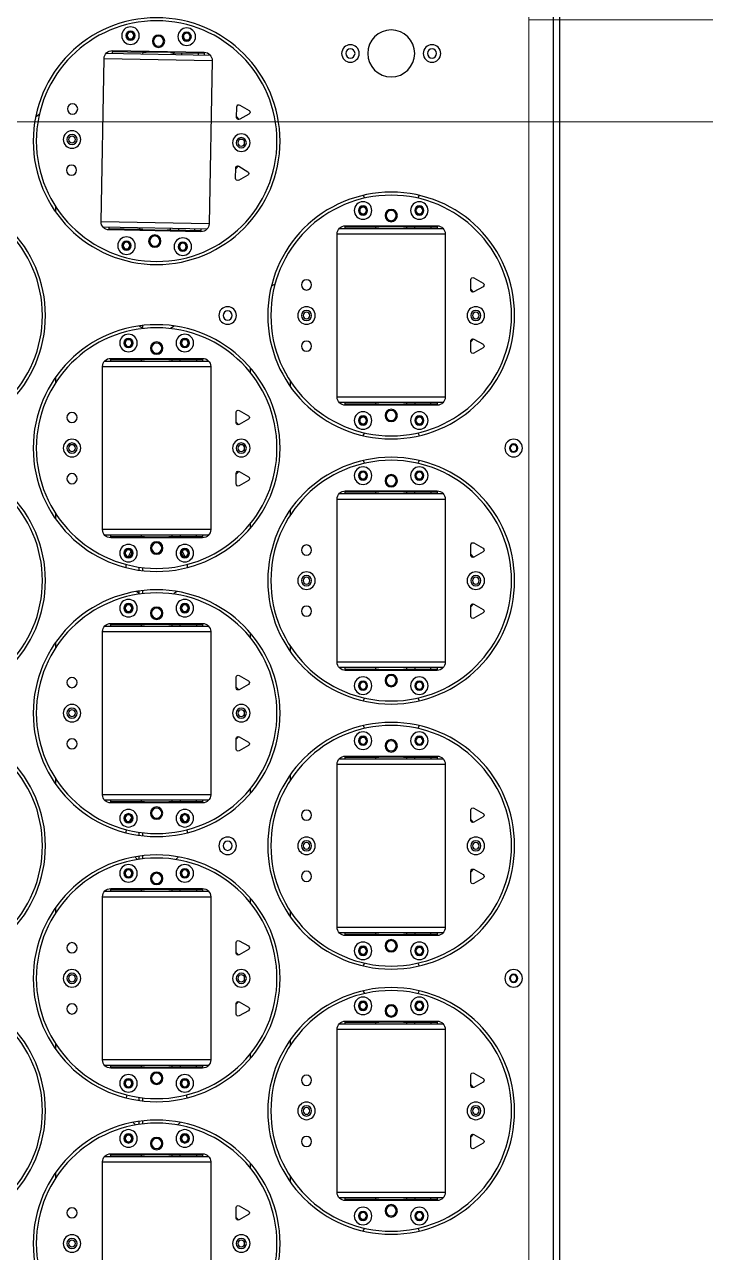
# Model space of a CAD drawing. Header units: millimetres. Extents: x 845401 to 948039, y 511594 to 550263.
# Drawn here: x 916743 to 917077, y 531937 to 532539 of the extents above; entities that cross this region are included whole.
import ezdxf

# ---------------------------------------------------------------- set-up
doc = ezdxf.new("R2010")
doc.units = ezdxf.units.MM
doc.layers.add('00', color=7, linetype='Continuous')
doc.layers.add('A-剖-0.10mm.......SECT-L01', color=255, linetype='Continuous', lineweight=18)
doc.layers.add('物流设备', color=7, linetype='Continuous', lineweight=5)

# ---------------------------------------------------------------- blocks, each defined once
blk = doc.blocks.new('1260包胶摆轮')
at = {"color": 7, "linetype": 'Continuous', "lineweight": 25}
for p, q in [((4843148.78, 877889.9), (4843148.78, 879143.7)), ((4843151.88, 877890.51), (4843151.88, 879143.09)), ((4842927.88, 878556.8), (4842927.88, 878476.8)), ((4842980.88, 878476.8), (4842980.88, 878556.8)), ((4842993.38, 878504.05), (4842994.64, 878505.36)), ((4842993.38, 878504.4), (4842993.38, 878499.2)), ((4842999.38, 878502.66), (4842994.88, 878505.26)), ((4842994.88, 878498.33), (4842999.38, 878500.93)), ((4843043.76, 878494.3), (4843095.01, 878494.3)), ((4843091.88, 878495.8), (4843046.88, 878495.8)), ((4843046.88, 878495.3), (4843046.88, 878495.8)), ((4843061.63, 878495.3), (4843046.88, 878495.3)), ((4843046.88, 878495.3), (4843046.88, 878494.3)), ((4843061.63, 878495.8), (4843061.63, 878495.3)), ((4843062.22, 878495.3), (4843061.63, 878495.3)), ((4843061.88, 878495.3), (4843061.88, 878494.3)), ((4843062.8, 878495.3), (4843062.22, 878495.3)), ((4843063.38, 878495.3), (4843062.8, 878495.3)), ((4843063.38, 878495.8), (4843063.38, 878495.3)), ((4843063.38, 878495.3), (4843075.38, 878495.3)), ((4843075.38, 878495.3), (4843075.38, 878495.8)), ((4843075.97, 878495.3), (4843075.38, 878495.3)), ((4843076.55, 878495.3), (4843075.97, 878495.3)), ((4843077.13, 878495.3), (4843076.55, 878495.3)), ((4843076.88, 878494.3), (4843076.88, 878495.3)), ((4843077.13, 878495.3), (4843077.13, 878495.8)), ((4843091.88, 878495.3), (4843077.13, 878495.3)), ((4843080.88, 878494.3), (4843080.88, 878495.3)), ((4843088.88, 878495.3), (4843088.88, 878494.3)), ((4843091.88, 878495.8), (4843091.88, 878495.3)), ((4843091.88, 878494.3), (4843091.88, 878495.3)), ((4843019.88, 878483.9), (4843019.88, 878486.58)), ((4843042.88, 878491.8), (4843042.88, 878411.8)), ((4843095.88, 878411.8), (4843095.88, 878491.8)), ((4842904.88, 878484.69), (4842904.88, 878482.01)), ((4842980.01, 878474.3), (4842928.76, 878474.3)), ((4842931.88, 878474.3), (4842931.88, 878473.3)), ((4842946.88, 878474.3), (4842946.88, 878473.3)), ((4842961.88, 878473.3), (4842961.88, 878474.3)), ((4842965.88, 878474.3), (4842965.88, 878473.3)), ((4842973.88, 878473.3), (4842973.88, 878474.3)), ((4842976.88, 878473.3), (4842976.88, 878474.3)), ((4843000.38, 878479.85), (4843000.38, 878477.5)), ((4842931.88, 878472.8), (4842931.88, 878473.3)), ((4842931.88, 878473.3), (4842946.63, 878473.3)), ((4842931.88, 878472.8), (4842976.88, 878472.8)), ((4842946.63, 878473.3), (4842946.63, 878472.8)), ((4842946.63, 878473.3), (4842947.22, 878473.3)), ((4842947.22, 878473.3), (4842947.8, 878473.3)), ((4842947.8, 878473.3), (4842948.38, 878473.3)), ((4842960.38, 878473.3), (4842948.38, 878473.3)), ((4842948.38, 878473.3), (4842948.38, 878472.8)), ((4842960.38, 878472.8), (4842960.38, 878473.3)), ((4842960.38, 878473.3), (4842960.97, 878473.3)), ((4842960.97, 878473.3), (4842961.55, 878473.3)), ((4842961.55, 878473.3), (4842962.13, 878473.3)), ((4842962.13, 878472.8), (4842962.13, 878473.3)), ((4842962.13, 878473.3), (4842976.88, 878473.3)), ((4842976.88, 878473.3), (4842976.88, 878472.8)), ((4843108.38, 878469.4), (4843108.38, 878464.2)), ((4843114.38, 878467.66), (4843109.88, 878470.26)), ((4843109.64, 878463.23), (4843108.38, 878464.54)), ((4843109.88, 878463.33), (4843114.38, 878465.93)), ((4842947.66, 878458.18), (4842947.66, 878456.67)), ((4842939.57, 878445.46), (4842939.88, 878443.99)), ((4842947.66, 878446.92), (4842947.66, 878445.41)), ((4842968.89, 878443.99), (4842969.2, 878445.46)), ((4843108.38, 878439.05), (4843109.64, 878440.36)), ((4843108.38, 878439.4), (4843108.38, 878434.2)), ((4843114.38, 878437.66), (4843109.88, 878440.26)), ((4843109.88, 878433.33), (4843114.38, 878435.93)), ((4842927.88, 878426.8), (4842927.88, 878346.8)), ((4842928.76, 878429.3), (4842980.01, 878429.3)), ((4842976.88, 878430.8), (4842931.88, 878430.8)), ((4842931.88, 878430.3), (4842931.88, 878430.8)), ((4842946.63, 878430.3), (4842931.88, 878430.3)), ((4842931.88, 878430.3), (4842931.88, 878429.3)), ((4842946.63, 878430.8), (4842946.63, 878430.3)), ((4842947.22, 878430.3), (4842946.63, 878430.3)), ((4842946.88, 878430.3), (4842946.88, 878429.3)), ((4842947.8, 878430.3), (4842947.22, 878430.3)), ((4842948.38, 878430.3), (4842947.8, 878430.3)), ((4842948.38, 878430.8), (4842948.38, 878430.3)), ((4842948.38, 878430.3), (4842960.38, 878430.3)), ((4842960.38, 878430.3), (4842960.38, 878430.8)), ((4842960.97, 878430.3), (4842960.38, 878430.3)), ((4842961.55, 878430.3), (4842960.97, 878430.3)), ((4842962.13, 878430.3), (4842961.55, 878430.3)), ((4842961.88, 878429.3), (4842961.88, 878430.3)), ((4842962.13, 878430.3), (4842962.13, 878430.8)), ((4842976.88, 878430.3), (4842962.13, 878430.3)), ((4842965.88, 878429.3), (4842965.88, 878430.3)), ((4842973.88, 878430.3), (4842973.88, 878429.3)), ((4842976.88, 878430.8), (4842976.88, 878430.3)), ((4842976.88, 878429.3), (4842976.88, 878430.3)), ((4842980.88, 878346.8), (4842980.88, 878426.8)), ((4842904.88, 878421.58), (4842904.88, 878418.9)), ((4843000.38, 878426.1), (4843000.38, 878423.74)), ((4843019.88, 878417.01), (4843019.88, 878419.69)), ((4843095.01, 878409.3), (4843043.76, 878409.3)), ((4843046.88, 878409.3), (4843046.88, 878408.3)), ((4843046.88, 878407.8), (4843046.88, 878408.3)), ((4843046.88, 878408.3), (4843061.63, 878408.3)), ((4843061.63, 878408.3), (4843061.63, 878407.8)), ((4843061.63, 878408.3), (4843062.22, 878408.3)), ((4843061.88, 878409.3), (4843061.88, 878408.3)), ((4843062.22, 878408.3), (4843062.8, 878408.3)), ((4843062.8, 878408.3), (4843063.38, 878408.3)), ((4843075.38, 878408.3), (4843063.38, 878408.3)), ((4843063.38, 878408.3), (4843063.38, 878407.8)), ((4843075.38, 878407.8), (4843075.38, 878408.3)), ((4843075.38, 878408.3), (4843075.97, 878408.3)), ((4843075.97, 878408.3), (4843076.55, 878408.3)), ((4843076.55, 878408.3), (4843077.13, 878408.3)), ((4843076.88, 878408.3), (4843076.88, 878409.3)), ((4843077.13, 878407.8), (4843077.13, 878408.3)), ((4843077.13, 878408.3), (4843091.88, 878408.3)), ((4843080.88, 878409.3), (4843080.88, 878408.3)), ((4843088.88, 878408.3), (4843088.88, 878409.3)), ((4843091.88, 878408.3), (4843091.88, 878409.3)), ((4843091.88, 878408.3), (4843091.88, 878407.8)), ((4842993.38, 878404.4), (4842993.38, 878399.2)), ((4842999.38, 878402.66), (4842994.88, 878405.26)), ((4843046.88, 878407.8), (4843091.88, 878407.8)), ((4842994.64, 878398.23), (4842993.38, 878399.54)), ((4842994.88, 878398.33), (4842999.38, 878400.93)), ((4842993.38, 878374.05), (4842994.64, 878375.36)), ((4842993.38, 878374.4), (4842993.38, 878369.2)), ((4842999.38, 878372.66), (4842994.88, 878375.26)), ((4842994.88, 878368.33), (4842999.38, 878370.93)), ((4843042.88, 878361.8), (4843042.88, 878281.8)), ((4843043.76, 878364.3), (4843095.01, 878364.3)), ((4843091.88, 878365.8), (4843046.88, 878365.8)), ((4843046.88, 878365.3), (4843046.88, 878365.8)), ((4843061.63, 878365.3), (4843046.88, 878365.3)), ((4843046.88, 878365.3), (4843046.88, 878364.3)), ((4843061.63, 878365.8), (4843061.63, 878365.3)), ((4843062.22, 878365.3), (4843061.63, 878365.3)), ((4843061.88, 878365.3), (4843061.88, 878364.3)), ((4843062.8, 878365.3), (4843062.22, 878365.3)), ((4843063.38, 878365.3), (4843062.8, 878365.3)), ((4843063.38, 878365.8), (4843063.38, 878365.3)), ((4843063.38, 878365.3), (4843075.38, 878365.3)), ((4843075.38, 878365.3), (4843075.38, 878365.8)), ((4843075.97, 878365.3), (4843075.38, 878365.3)), ((4843076.55, 878365.3), (4843075.97, 878365.3)), ((4843077.13, 878365.3), (4843076.55, 878365.3)), ((4843076.88, 878364.3), (4843076.88, 878365.3)), ((4843077.13, 878365.3), (4843077.13, 878365.8)), ((4843091.88, 878365.3), (4843077.13, 878365.3)), ((4843080.88, 878364.3), (4843080.88, 878365.3)), ((4843088.88, 878365.3), (4843088.88, 878364.3)), ((4843091.88, 878365.8), (4843091.88, 878365.3)), ((4843091.88, 878364.3), (4843091.88, 878365.3)), ((4843095.88, 878281.8), (4843095.88, 878361.8)), ((4842904.88, 878354.69), (4842904.88, 878352.01)), ((4843019.88, 878353.9), (4843019.88, 878356.58)), ((4843000.38, 878349.85), (4843000.38, 878347.5)), ((4842980.01, 878344.3), (4842928.76, 878344.3)), ((4842931.88, 878344.3), (4842931.88, 878343.3)), ((4842931.88, 878342.8), (4842931.88, 878343.3)), ((4842931.88, 878343.3), (4842946.63, 878343.3)), ((4842931.88, 878342.8), (4842976.88, 878342.8)), ((4842946.63, 878343.3), (4842946.63, 878342.8)), ((4842946.63, 878343.3), (4842947.22, 878343.3)), ((4842946.88, 878344.3), (4842946.88, 878343.3)), ((4842947.22, 878343.3), (4842947.8, 878343.3)), ((4842947.8, 878343.3), (4842948.38, 878343.3)), ((4842960.38, 878343.3), (4842948.38, 878343.3)), ((4842948.38, 878343.3), (4842948.38, 878342.8)), ((4842960.38, 878342.8), (4842960.38, 878343.3)), ((4842960.38, 878343.3), (4842960.97, 878343.3)), ((4842960.97, 878343.3), (4842961.55, 878343.3)), ((4842961.55, 878343.3), (4842962.13, 878343.3)), ((4842961.88, 878343.3), (4842961.88, 878344.3)), ((4842962.13, 878342.8), (4842962.13, 878343.3)), ((4842962.13, 878343.3), (4842976.88, 878343.3)), ((4842965.88, 878344.3), (4842965.88, 878343.3)), ((4842973.88, 878343.3), (4842973.88, 878344.3)), ((4842976.88, 878343.3), (4842976.88, 878344.3)), ((4842976.88, 878343.3), (4842976.88, 878342.8)), ((4843108.38, 878339.4), (4843108.38, 878334.2)), ((4843114.38, 878337.66), (4843109.88, 878340.26)), ((4843109.88, 878333.33), (4843114.38, 878335.93)), ((4843109.64, 878333.23), (4843108.38, 878334.54)), ((4842947.66, 878328.18), (4842947.66, 878326.67)), ((4842947.66, 878316.92), (4842947.66, 878315.41)), ((4843108.38, 878309.05), (4843109.64, 878310.36)), ((4843108.38, 878309.4), (4843108.38, 878304.2)), ((4843114.38, 878307.66), (4843109.88, 878310.26)), ((4843109.88, 878303.33), (4843114.38, 878305.93)), ((4842976.88, 878300.8), (4842931.88, 878300.8)), ((4842931.88, 878300.3), (4842931.88, 878300.8)), ((4842946.63, 878300.3), (4842931.88, 878300.3)), ((4842931.88, 878300.3), (4842931.88, 878299.3)), ((4842946.63, 878300.8), (4842946.63, 878300.3)), ((4842947.22, 878300.3), (4842946.63, 878300.3)), ((4842946.88, 878300.3), (4842946.88, 878299.3)), ((4842947.8, 878300.3), (4842947.22, 878300.3)), ((4842948.38, 878300.3), (4842947.8, 878300.3)), ((4842948.38, 878300.8), (4842948.38, 878300.3)), ((4842948.38, 878300.3), (4842960.38, 878300.3)), ((4842960.38, 878300.3), (4842960.38, 878300.8)), ((4842960.97, 878300.3), (4842960.38, 878300.3)), ((4842961.55, 878300.3), (4842960.97, 878300.3)), ((4842962.13, 878300.3), (4842961.55, 878300.3)), ((4842961.88, 878299.3), (4842961.88, 878300.3)), ((4842962.13, 878300.3), (4842962.13, 878300.8)), ((4842976.88, 878300.3), (4842962.13, 878300.3)), ((4842965.88, 878299.3), (4842965.88, 878300.3)), ((4842973.88, 878300.3), (4842973.88, 878299.3)), ((4842976.88, 878300.8), (4842976.88, 878300.3)), ((4842976.88, 878299.3), (4842976.88, 878300.3)), ((4842927.88, 878296.8), (4842927.88, 878216.8)), ((4842928.76, 878299.3), (4842980.01, 878299.3)), ((4842980.88, 878216.8), (4842980.88, 878296.8)), ((4843000.38, 878296.1), (4843000.38, 878293.74)), ((4842904.88, 878291.58), (4842904.88, 878288.9)), ((4843019.88, 878287.01), (4843019.88, 878289.69)), ((4843095.01, 878279.3), (4843043.76, 878279.3)), ((4843046.88, 878279.3), (4843046.88, 878278.3)), ((4843046.88, 878277.8), (4843046.88, 878278.3)), ((4843046.88, 878278.3), (4843061.63, 878278.3)), ((4843046.88, 878277.8), (4843091.88, 878277.8)), ((4843061.63, 878278.3), (4843061.63, 878277.8)), ((4843061.63, 878278.3), (4843062.22, 878278.3)), ((4843061.88, 878279.3), (4843061.88, 878278.3)), ((4843062.22, 878278.3), (4843062.8, 878278.3)), ((4843062.8, 878278.3), (4843063.38, 878278.3)), ((4843075.38, 878278.3), (4843063.38, 878278.3)), ((4843063.38, 878278.3), (4843063.38, 878277.8)), ((4843075.38, 878277.8), (4843075.38, 878278.3)), ((4843075.38, 878278.3), (4843075.97, 878278.3)), ((4843075.97, 878278.3), (4843076.55, 878278.3)), ((4843076.55, 878278.3), (4843077.13, 878278.3)), ((4843076.88, 878278.3), (4843076.88, 878279.3)), ((4843077.13, 878277.8), (4843077.13, 878278.3)), ((4843077.13, 878278.3), (4843091.88, 878278.3)), ((4843080.88, 878279.3), (4843080.88, 878278.3)), ((4843088.88, 878278.3), (4843088.88, 878279.3)), ((4843091.88, 878278.3), (4843091.88, 878279.3)), ((4843091.88, 878278.3), (4843091.88, 878277.8)), ((4842993.38, 878274.4), (4842993.38, 878269.2)), ((4842999.38, 878272.66), (4842994.88, 878275.26)), ((4842994.88, 878268.33), (4842999.38, 878270.93)), ((4842994.64, 878268.23), (4842993.38, 878269.54)), ((4842993.38, 878244.05), (4842994.64, 878245.36)), ((4842993.38, 878244.4), (4842993.38, 878239.2)), ((4842999.38, 878242.66), (4842994.88, 878245.26)), ((4842994.88, 878238.33), (4842999.38, 878240.93)), ((4843043.76, 878234.3), (4843095.01, 878234.3)), ((4843091.88, 878235.8), (4843046.88, 878235.8)), ((4843046.88, 878235.3), (4843046.88, 878235.8)), ((4843061.63, 878235.3), (4843046.88, 878235.3)), ((4843046.88, 878235.3), (4843046.88, 878234.3)), ((4843061.63, 878235.8), (4843061.63, 878235.3)), ((4843062.22, 878235.3), (4843061.63, 878235.3)), ((4843061.88, 878235.3), (4843061.88, 878234.3)), ((4843062.8, 878235.3), (4843062.22, 878235.3)), ((4843063.38, 878235.3), (4843062.8, 878235.3)), ((4843063.38, 878235.8), (4843063.38, 878235.3)), ((4843063.38, 878235.3), (4843075.38, 878235.3)), ((4843075.38, 878235.3), (4843075.38, 878235.8)), ((4843075.97, 878235.3), (4843075.38, 878235.3)), ((4843076.55, 878235.3), (4843075.97, 878235.3)), ((4843077.13, 878235.3), (4843076.55, 878235.3)), ((4843076.88, 878234.3), (4843076.88, 878235.3)), ((4843077.13, 878235.3), (4843077.13, 878235.8)), ((4843091.88, 878235.3), (4843077.13, 878235.3)), ((4843080.88, 878234.3), (4843080.88, 878235.3)), ((4843088.88, 878235.3), (4843088.88, 878234.3)), ((4843091.88, 878235.8), (4843091.88, 878235.3)), ((4843091.88, 878234.3), (4843091.88, 878235.3)), ((4843042.88, 878231.8), (4843042.88, 878151.8)), ((4843095.88, 878151.8), (4843095.88, 878231.8)), ((4842904.88, 878224.69), (4842904.88, 878222.01)), ((4843019.88, 878223.9), (4843019.88, 878226.58)), ((4843000.38, 878219.85), (4843000.38, 878217.5)), ((4842980.01, 878214.3), (4842928.76, 878214.3)), ((4842931.88, 878214.3), (4842931.88, 878213.3)), ((4842931.88, 878212.8), (4842931.88, 878213.3)), ((4842931.88, 878213.3), (4842946.63, 878213.3)), ((4842931.88, 878212.8), (4842976.88, 878212.8)), ((4842946.63, 878213.3), (4842946.63, 878212.8)), ((4842946.63, 878213.3), (4842947.22, 878213.3)), ((4842946.88, 878214.3), (4842946.88, 878213.3)), ((4842947.22, 878213.3), (4842947.8, 878213.3)), ((4842947.8, 878213.3), (4842948.38, 878213.3)), ((4842960.38, 878213.3), (4842948.38, 878213.3)), ((4842948.38, 878213.3), (4842948.38, 878212.8)), ((4842960.38, 878212.8), (4842960.38, 878213.3)), ((4842960.38, 878213.3), (4842960.97, 878213.3)), ((4842960.97, 878213.3), (4842961.55, 878213.3)), ((4842961.55, 878213.3), (4842962.13, 878213.3)), ((4842961.88, 878213.3), (4842961.88, 878214.3)), ((4842962.13, 878212.8), (4842962.13, 878213.3)), ((4842962.13, 878213.3), (4842976.88, 878213.3)), ((4842965.88, 878214.3), (4842965.88, 878213.3)), ((4842973.88, 878213.3), (4842973.88, 878214.3)), ((4842976.88, 878213.3), (4842976.88, 878214.3)), ((4842976.88, 878213.3), (4842976.88, 878212.8)), ((4843108.38, 878209.4), (4843108.38, 878204.2)), ((4843114.38, 878207.66), (4843109.88, 878210.26)), ((4843109.64, 878203.23), (4843108.38, 878204.54)), ((4843109.88, 878203.33), (4843114.38, 878205.93)), ((4842947.66, 878198.18), (4842947.66, 878196.67)), ((4842947.66, 878186.92), (4842947.66, 878185.41)), ((4843108.38, 878179.05), (4843109.64, 878180.36)), ((4843108.38, 878179.4), (4843108.38, 878174.2)), ((4843114.38, 878177.66), (4843109.88, 878180.26)), ((4843109.88, 878173.33), (4843114.38, 878175.93)), ((4842928.76, 878169.3), (4842980.01, 878169.3)), ((4842976.88, 878170.8), (4842931.88, 878170.8)), ((4842931.88, 878170.3), (4842931.88, 878170.8)), ((4842946.63, 878170.3), (4842931.88, 878170.3)), ((4842931.88, 878170.3), (4842931.88, 878169.3)), ((4842946.63, 878170.8), (4842946.63, 878170.3)), ((4842947.22, 878170.3), (4842946.63, 878170.3)), ((4842946.88, 878170.3), (4842946.88, 878169.3)), ((4842947.8, 878170.3), (4842947.22, 878170.3)), ((4842948.38, 878170.3), (4842947.8, 878170.3)), ((4842948.38, 878170.8), (4842948.38, 878170.3)), ((4842948.38, 878170.3), (4842960.38, 878170.3)), ((4842960.38, 878170.3), (4842960.38, 878170.8)), ((4842960.97, 878170.3), (4842960.38, 878170.3)), ((4842961.55, 878170.3), (4842960.97, 878170.3)), ((4842962.13, 878170.3), (4842961.55, 878170.3)), ((4842961.88, 878169.3), (4842961.88, 878170.3)), ((4842962.13, 878170.3), (4842962.13, 878170.8)), ((4842976.88, 878170.3), (4842962.13, 878170.3)), ((4842965.88, 878169.3), (4842965.88, 878170.3)), ((4842973.88, 878170.3), (4842973.88, 878169.3)), ((4842976.88, 878170.8), (4842976.88, 878170.3)), ((4842976.88, 878169.3), (4842976.88, 878170.3)), ((4842904.88, 878161.58), (4842904.88, 878158.9)), ((4842927.88, 878166.8), (4842927.88, 878086.8)), ((4842980.88, 878086.8), (4842980.88, 878166.8)), ((4843000.38, 878166.1), (4843000.38, 878163.74)), ((4843019.88, 878157.01), (4843019.88, 878159.69)), ((4843095.01, 878149.3), (4843043.76, 878149.3)), ((4843046.88, 878149.3), (4843046.88, 878148.3)), ((4843061.88, 878149.3), (4843061.88, 878148.3)), ((4843076.88, 878148.3), (4843076.88, 878149.3)), ((4843080.88, 878149.3), (4843080.88, 878148.3)), ((4843088.88, 878148.3), (4843088.88, 878149.3)), ((4843091.88, 878148.3), (4843091.88, 878149.3)), ((4842993.38, 878144.4), (4842993.38, 878139.2)), ((4842999.38, 878142.66), (4842994.88, 878145.26)), ((4843046.88, 878148.3), (4843061.63, 878148.3)), ((4843046.88, 878147.8), (4843046.88, 878148.3)), ((4843046.88, 878147.8), (4843091.88, 878147.8)), ((4843061.63, 878148.3), (4843061.63, 878147.8)), ((4843061.63, 878148.3), (4843062.22, 878148.3)), ((4843062.22, 878148.3), (4843062.8, 878148.3)), ((4843062.8, 878148.3), (4843063.38, 878148.3)), ((4843075.38, 878148.3), (4843063.38, 878148.3)), ((4843063.38, 878148.3), (4843063.38, 878147.8)), ((4843075.38, 878147.8), (4843075.38, 878148.3)), ((4843075.38, 878148.3), (4843075.97, 878148.3)), ((4843075.97, 878148.3), (4843076.55, 878148.3)), ((4843076.55, 878148.3), (4843077.13, 878148.3)), ((4843077.13, 878147.8), (4843077.13, 878148.3)), ((4843077.13, 878148.3), (4843091.88, 878148.3)), ((4843091.88, 878148.3), (4843091.88, 878147.8)), ((4842994.64, 878138.23), (4842993.38, 878139.54)), ((4842994.88, 878138.33), (4842999.38, 878140.93)), ((4842993.38, 878114.05), (4842994.64, 878115.36)), ((4842993.38, 878114.4), (4842993.38, 878109.2)), ((4842999.38, 878112.66), (4842994.88, 878115.26)), ((4842994.88, 878108.33), (4842999.38, 878110.93)), ((4843042.88, 878101.8), (4843042.88, 878021.8)), ((4843043.76, 878104.3), (4843095.01, 878104.3)), ((4843091.88, 878105.8), (4843046.88, 878105.8)), ((4843046.88, 878105.3), (4843046.88, 878105.8)), ((4843061.63, 878105.3), (4843046.88, 878105.3)), ((4843046.88, 878105.3), (4843046.88, 878104.3)), ((4843061.63, 878105.8), (4843061.63, 878105.3)), ((4843062.22, 878105.3), (4843061.63, 878105.3)), ((4843061.88, 878105.3), (4843061.88, 878104.3)), ((4843062.8, 878105.3), (4843062.22, 878105.3)), ((4843063.38, 878105.3), (4843062.8, 878105.3)), ((4843063.38, 878105.8), (4843063.38, 878105.3)), ((4843063.38, 878105.3), (4843075.38, 878105.3)), ((4843075.38, 878105.3), (4843075.38, 878105.8)), ((4843075.97, 878105.3), (4843075.38, 878105.3)), ((4843076.55, 878105.3), (4843075.97, 878105.3)), ((4843077.13, 878105.3), (4843076.55, 878105.3)), ((4843076.88, 878104.3), (4843076.88, 878105.3)), ((4843077.13, 878105.3), (4843077.13, 878105.8)), ((4843091.88, 878105.3), (4843077.13, 878105.3)), ((4843080.88, 878104.3), (4843080.88, 878105.3)), ((4843088.88, 878105.3), (4843088.88, 878104.3)), ((4843091.88, 878105.8), (4843091.88, 878105.3)), ((4843091.88, 878104.3), (4843091.88, 878105.3)), ((4843095.88, 878021.8), (4843095.88, 878101.8)), ((4843019.88, 878093.9), (4843019.88, 878096.58)), ((4842904.88, 878094.69), (4842904.88, 878092.01)), ((4843000.38, 878089.85), (4843000.38, 878087.5)), ((4842980.01, 878084.3), (4842928.76, 878084.3)), ((4842931.88, 878084.3), (4842931.88, 878083.3)), ((4842931.88, 878083.3), (4842946.63, 878083.3)), ((4842931.88, 878082.8), (4842931.88, 878083.3)), ((4842946.63, 878083.3), (4842946.63, 878082.8)), ((4842946.63, 878083.3), (4842947.22, 878083.3)), ((4842946.88, 878084.3), (4842946.88, 878083.3)), ((4842947.22, 878083.3), (4842947.8, 878083.3)), ((4842947.8, 878083.3), (4842948.38, 878083.3)), ((4842960.38, 878083.3), (4842948.38, 878083.3)), ((4842948.38, 878083.3), (4842948.38, 878082.8)), ((4842960.38, 878082.8), (4842960.38, 878083.3)), ((4842960.38, 878083.3), (4842960.97, 878083.3)), ((4842960.97, 878083.3), (4842961.55, 878083.3)), ((4842961.55, 878083.3), (4842962.13, 878083.3)), ((4842961.88, 878083.3), (4842961.88, 878084.3)), ((4842962.13, 878083.3), (4842976.88, 878083.3)), ((4842962.13, 878082.8), (4842962.13, 878083.3)), ((4842965.88, 878084.3), (4842965.88, 878083.3)), ((4842973.88, 878083.3), (4842973.88, 878084.3)), ((4842976.88, 878083.3), (4842976.88, 878084.3)), ((4842976.88, 878083.3), (4842976.88, 878082.8)), ((4842931.88, 878082.8), (4842976.88, 878082.8)), ((4843108.38, 878079.4), (4843108.38, 878074.2)), ((4843114.38, 878077.66), (4843109.88, 878080.26)), ((4843109.64, 878073.23), (4843108.38, 878074.54)), ((4843109.88, 878073.33), (4843114.38, 878075.93)), ((4842947.66, 878068.18), (4842947.66, 878066.67)), ((4843108.38, 878049.05), (4843109.64, 878050.36)), ((4843108.38, 878049.4), (4843108.38, 878044.2)), ((4843114.38, 878047.66), (4843109.88, 878050.26)), ((4843109.88, 878043.33), (4843114.38, 878045.93)), ((4842927.97, 878018.31), (4842979.21, 878019.27)), ((4842976.06, 878020.71), (4842931.07, 878019.87)), ((4842931.07, 878019.37), (4842931.07, 878019.87)), ((4842945.82, 878019.65), (4842931.07, 878019.37)), ((4842931.07, 878019.37), (4842931.09, 878018.37)), ((4842945.81, 878020.15), (4842945.82, 878019.65)), ((4842946.41, 878019.66), (4842945.82, 878019.65)), ((4842946.07, 878019.65), (4842946.09, 878018.65)), ((4842946.99, 878019.67), (4842946.41, 878019.66)), ((4842947.57, 878019.68), (4842946.99, 878019.67)), ((4842947.56, 878020.18), (4842947.57, 878019.68)), ((4842947.57, 878019.68), (4842959.57, 878019.9)), ((4842959.57, 878019.9), (4842959.56, 878020.4)), ((4842960.16, 878019.91), (4842959.57, 878019.9)), ((4842960.73, 878019.92), (4842960.16, 878019.91)), ((4842961.32, 878019.94), (4842960.73, 878019.92)), ((4842961.09, 878018.93), (4842961.07, 878019.93)), ((4842961.32, 878019.94), (4842961.31, 878020.44)), ((4842976.07, 878020.21), (4842961.32, 878019.94)), ((4842965.09, 878019.01), (4842965.07, 878020.01)), ((4842973.07, 878020.15), (4842973.09, 878019.16)), ((4842976.06, 878020.71), (4842976.07, 878020.21)), ((4842976.09, 878019.21), (4842976.07, 878020.21)), ((4842981.63, 877936.8), (4842980.13, 878016.79)), ((4843095.01, 878019.3), (4843043.76, 878019.3)), ((4843046.88, 878019.3), (4843046.88, 878018.3)), ((4843046.88, 878018.3), (4843061.63, 878018.3)), ((4843046.88, 878017.8), (4843046.88, 878018.3)), ((4843046.88, 878017.8), (4843091.88, 878017.8)), ((4843061.63, 878018.3), (4843061.63, 878017.8)), ((4843061.63, 878018.3), (4843062.22, 878018.3)), ((4843061.88, 878019.3), (4843061.88, 878018.3)), ((4843062.22, 878018.3), (4843062.8, 878018.3)), ((4843062.8, 878018.3), (4843063.38, 878018.3)), ((4843075.38, 878018.3), (4843063.38, 878018.3)), ((4843063.38, 878018.3), (4843063.38, 878017.8)), ((4843075.38, 878017.8), (4843075.38, 878018.3)), ((4843075.38, 878018.3), (4843075.97, 878018.3)), ((4843075.97, 878018.3), (4843076.55, 878018.3)), ((4843076.55, 878018.3), (4843077.13, 878018.3)), ((4843076.88, 878018.3), (4843076.88, 878019.3)), ((4843077.13, 878018.3), (4843091.88, 878018.3)), ((4843077.13, 878017.8), (4843077.13, 878018.3)), ((4843080.88, 878019.3), (4843080.88, 878018.3)), ((4843088.88, 878018.3), (4843088.88, 878019.3)), ((4843091.88, 878018.3), (4843091.88, 878019.3)), ((4843091.88, 878018.3), (4843091.88, 878017.8)), ((4842904.88, 878011.08), (4842904.88, 878008.4)), ((4842927.14, 878015.8), (4842928.64, 877935.81)), ((4842993.05, 877994.62), (4842993.14, 877989.43)), ((4842999.08, 877993), (4842994.53, 877995.52)), ((4842994.41, 877988.48), (4842993.14, 877989.77)), ((4842994.66, 877988.59), (4842999.11, 877991.27)), ((4842993.61, 877964.29), (4842994.84, 877965.62)), ((4842993.61, 877964.63), (4842993.71, 877959.43)), ((4842999.64, 877963.01), (4842995.09, 877965.52)), ((4842995.22, 877958.59), (4842999.67, 877961.28)), ((4842980.8, 877934.28), (4842929.56, 877933.33)), ((4842932.68, 877933.39), (4842932.7, 877932.39)), ((4842932.7, 877932.39), (4842947.45, 877932.66)), ((4842932.71, 877931.89), (4842977.7, 877932.73)), ((4842947.45, 877932.66), (4842948.03, 877932.67)), ((4842947.45, 877932.66), (4842947.46, 877932.16)), ((4842947.68, 877933.67), (4842947.7, 877932.67)), ((4842948.03, 877932.67), (4842948.61, 877932.68)), ((4842948.61, 877932.68), (4842949.2, 877932.69)), ((4842961.2, 877932.92), (4842949.2, 877932.69)), ((4842949.2, 877932.69), (4842949.21, 877932.19)), ((4842961.2, 877932.92), (4842961.78, 877932.93)), ((4842961.2, 877932.42), (4842961.2, 877932.92)), ((4842961.78, 877932.93), (4842962.36, 877932.94)), ((4842962.36, 877932.94), (4842962.94, 877932.95)), ((4842962.69, 877932.95), (4842962.68, 877933.95)), ((4842962.94, 877932.95), (4842977.69, 877933.23)), ((4842962.95, 877932.45), (4842962.94, 877932.95)), ((4842966.68, 877934.02), (4842966.69, 877933.02)), ((4842974.69, 877933.17), (4842974.67, 877934.17)), ((4842977.69, 877933.23), (4842977.67, 877934.23)), ((4842977.69, 877933.23), (4842977.7, 877932.73)), ((4842932.71, 877931.89), (4842932.7, 877932.39))]:
    blk.add_line(p, q, dxfattribs=at)
at = {"color": 8, "linetype": 'Continuous', "lineweight": 25}
for p, q in [((4843062.22, 878495.8), (4843062.22, 878495.3)), ((4843062.8, 878495.3), (4843062.8, 878495.8)), ((4843075.97, 878495.8), (4843075.97, 878495.3)), ((4843076.55, 878495.3), (4843076.55, 878495.8)), ((4843095.88, 878491.8), (4843042.88, 878491.8)), ((4842927.88, 878476.8), (4842980.88, 878476.8)), ((4842947.22, 878473.3), (4842947.22, 878472.8)), ((4842947.8, 878472.8), (4842947.8, 878473.3)), ((4842960.97, 878473.3), (4842960.97, 878472.8)), ((4842961.55, 878472.8), (4842961.55, 878473.3)), ((4842945.66, 878456.93), (4842945.66, 878458.45)), ((4842945.66, 878445.15), (4842945.66, 878446.67)), ((4842980.88, 878426.8), (4842927.88, 878426.8)), ((4842947.22, 878430.8), (4842947.22, 878430.3)), ((4842947.8, 878430.3), (4842947.8, 878430.8)), ((4842960.97, 878430.8), (4842960.97, 878430.3)), ((4842961.55, 878430.3), (4842961.55, 878430.8)), ((4843042.88, 878411.8), (4843095.88, 878411.8)), ((4843062.22, 878408.3), (4843062.22, 878407.8)), ((4843062.8, 878407.8), (4843062.8, 878408.3)), ((4843075.97, 878408.3), (4843075.97, 878407.8)), ((4843076.55, 878407.8), (4843076.55, 878408.3)), ((4843095.88, 878361.8), (4843042.88, 878361.8)), ((4843062.22, 878365.8), (4843062.22, 878365.3)), ((4843062.8, 878365.3), (4843062.8, 878365.8)), ((4843075.97, 878365.8), (4843075.97, 878365.3)), ((4843076.55, 878365.3), (4843076.55, 878365.8)), ((4842927.88, 878346.8), (4842980.88, 878346.8)), ((4842947.22, 878343.3), (4842947.22, 878342.8)), ((4842947.8, 878342.8), (4842947.8, 878343.3)), ((4842960.97, 878343.3), (4842960.97, 878342.8)), ((4842961.55, 878342.8), (4842961.55, 878343.3)), ((4842945.66, 878326.93), (4842945.66, 878328.45)), ((4842945.66, 878315.15), (4842945.66, 878316.67)), ((4842947.22, 878300.8), (4842947.22, 878300.3)), ((4842947.8, 878300.3), (4842947.8, 878300.8)), ((4842960.97, 878300.8), (4842960.97, 878300.3)), ((4842961.55, 878300.3), (4842961.55, 878300.8)), ((4842980.88, 878296.8), (4842927.88, 878296.8)), ((4843042.88, 878281.8), (4843095.88, 878281.8)), ((4843062.22, 878278.3), (4843062.22, 878277.8)), ((4843062.8, 878277.8), (4843062.8, 878278.3)), ((4843075.97, 878278.3), (4843075.97, 878277.8)), ((4843076.55, 878277.8), (4843076.55, 878278.3)), ((4843062.22, 878235.8), (4843062.22, 878235.3)), ((4843062.8, 878235.3), (4843062.8, 878235.8)), ((4843075.97, 878235.8), (4843075.97, 878235.3)), ((4843076.55, 878235.3), (4843076.55, 878235.8)), ((4843095.88, 878231.8), (4843042.88, 878231.8)), ((4842927.88, 878216.8), (4842980.88, 878216.8)), ((4842947.22, 878213.3), (4842947.22, 878212.8)), ((4842947.8, 878212.8), (4842947.8, 878213.3)), ((4842960.97, 878213.3), (4842960.97, 878212.8)), ((4842961.55, 878212.8), (4842961.55, 878213.3)), ((4842945.66, 878196.93), (4842945.66, 878198)), ((4842945.66, 878185.15), (4842945.66, 878186.67)), ((4842947.22, 878170.8), (4842947.22, 878170.3)), ((4842947.8, 878170.3), (4842947.8, 878170.8)), ((4842960.97, 878170.8), (4842960.97, 878170.3)), ((4842961.55, 878170.3), (4842961.55, 878170.8)), ((4842980.88, 878166.8), (4842927.88, 878166.8)), ((4843042.88, 878151.8), (4843095.88, 878151.8)), ((4843062.22, 878148.3), (4843062.22, 878147.8)), ((4843062.8, 878147.8), (4843062.8, 878148.3)), ((4843075.97, 878148.3), (4843075.97, 878147.8)), ((4843076.55, 878147.8), (4843076.55, 878148.3)), ((4843095.88, 878101.8), (4843042.88, 878101.8)), ((4843062.22, 878105.8), (4843062.22, 878105.3)), ((4843062.8, 878105.3), (4843062.8, 878105.8)), ((4843075.97, 878105.8), (4843075.97, 878105.3)), ((4843076.55, 878105.3), (4843076.55, 878105.8)), ((4842927.88, 878086.8), (4842980.88, 878086.8)), ((4842947.22, 878083.3), (4842947.22, 878082.8)), ((4842947.8, 878082.8), (4842947.8, 878083.3)), ((4842960.97, 878083.3), (4842960.97, 878082.8)), ((4842961.55, 878082.8), (4842961.55, 878083.3)), ((4842945.66, 878066.93), (4842945.66, 878067)), ((4842980.13, 878016.79), (4842927.14, 878015.8)), ((4842946.4, 878020.16), (4842946.41, 878019.66)), ((4842946.99, 878019.67), (4842946.98, 878020.17)), ((4842960.15, 878020.41), (4842960.16, 878019.91)), ((4842960.73, 878019.92), (4842960.72, 878020.42)), ((4843042.88, 878021.8), (4843095.88, 878021.8)), ((4843062.22, 878018.3), (4843062.22, 878017.8)), ((4843062.8, 878017.8), (4843062.8, 878018.3)), ((4843075.97, 878018.3), (4843075.97, 878017.8)), ((4843076.55, 878017.8), (4843076.55, 878018.3)), ((4842928.64, 877935.81), (4842981.63, 877936.8)), ((4842948.03, 877932.67), (4842948.04, 877932.17)), ((4842948.62, 877932.18), (4842948.61, 877932.68)), ((4842961.78, 877932.93), (4842961.79, 877932.43)), ((4842962.37, 877932.44), (4842962.36, 877932.94))]:
    blk.add_line(p, q, dxfattribs=at)
at = {"color": 7, "linetype": 'Continuous', "lineweight": 25, "flags": 128}
for points in [[(4843055.67, 878510.72), (4843055.7, 878510.66), (4843056.37, 878509.34)], [(4843082.4, 878509.34), (4843083.07, 878510.66), (4843083.1, 878510.72)], [(4842944.08, 878458.7), (4842943.98, 878458.61), (4842942.86, 878457.41)], [(4842965.9, 878457.41), (4842964.78, 878458.61), (4842964.68, 878458.7)], [(4843056.37, 878394.25), (4843056.21, 878393.96), (4843055.67, 878392.87)], [(4843083.1, 878392.87), (4843082.56, 878393.96), (4843082.4, 878394.25)], [(4843055.67, 878380.72), (4843055.7, 878380.66), (4843056.37, 878379.34)], [(4843082.4, 878379.34), (4843083.07, 878380.66), (4843083.1, 878380.72)], [(4842945.05, 878328.54), (4842943.98, 878327.61), (4842943.63, 878327.26)], [(4842965.13, 878327.26), (4842964.78, 878327.61), (4842963.72, 878328.54)], [(4842939.45, 878315.43), (4842939.48, 878315.08), (4842939.66, 878313.93)], [(4842969.11, 878313.93), (4842969.28, 878315.08), (4842969.32, 878315.43)], [(4842941.08, 878309.87), (4842941.79, 878308.64), (4842942.21, 878308.03)], [(4842966.56, 878308.03), (4842966.97, 878308.64), (4842967.69, 878309.87)], [(4843056.37, 878264.25), (4843056.21, 878263.96), (4843055.67, 878262.87)], [(4843083.1, 878262.87), (4843082.56, 878263.96), (4843082.4, 878264.25)], [(4843055.67, 878250.72), (4843055.7, 878250.66), (4843056.37, 878249.34)], [(4843082.4, 878249.34), (4843083.07, 878250.66), (4843083.1, 878250.72)], [(4842946.2, 878198.37), (4842945.75, 878198.07), (4842944.53, 878197.11)], [(4842964.24, 878197.11), (4842963.01, 878198.07), (4842962.57, 878198.37)], [(4842939.39, 878185.41), (4842939.48, 878184.08), (4842939.51, 878183.89)], [(4842969.26, 878183.89), (4842969.28, 878184.08), (4842969.38, 878185.41)], [(4843056.37, 878134.25), (4843056.21, 878133.96), (4843055.67, 878132.87)], [(4843083.1, 878132.87), (4843082.56, 878133.96), (4843082.4, 878134.25)], [(4843055.67, 878120.72), (4843055.7, 878120.66), (4843056.37, 878119.34)], [(4843082.4, 878119.34), (4843083.07, 878120.66), (4843083.1, 878120.72)], [(4842947.62, 878068.19), (4842945.75, 878067.07), (4842945.58, 878066.94)], [(4842963.19, 878066.94), (4842963.01, 878067.07), (4842961.15, 878068.19)], [(4843010.64, 878047.33), (4843012.08, 878046.61), (4843012.41, 878046.45)], [(4843056.37, 878004.25), (4843056.21, 878003.96), (4843055.67, 878002.87)], [(4843083.1, 878002.87), (4843082.56, 878003.96), (4843082.4, 878004.25)], [(4842896.84, 877963.29), (4842896.18, 877963.72), (4842895.03, 877964.57)]]:
    blk.add_lwpolyline(points, dxfattribs=at)
at = {"color": 7, "linetype": 'Continuous', "lineweight": 25}
for centre, radius in [((4842954.38, 878516.8), 60.5), ((4842954.38, 878516.8), 59), ((4842912.88, 878516.8), 4.3), ((4842912.88, 878516.8), 2.5), ((4842912.88, 878516.8), 1.65), ((4842995.88, 878516.8), 4.3), ((4842995.88, 878516.8), 2.5), ((4842995.88, 878516.8), 1.65), ((4842839.38, 878451.8), 60.5), ((4842839.38, 878451.8), 59), ((4843069.38, 878451.8), 60.5), ((4843069.38, 878451.8), 59), ((4843055.58, 878503.3), 4.3), ((4843055.58, 878503.3), 2.25), ((4843055.58, 878503.3), 2.03), ((4843055.58, 878503.3), 1.65), ((4843083.18, 878503.3), 4.3), ((4843083.18, 878503.3), 2.25), ((4843083.18, 878503.3), 2.03), ((4843083.18, 878503.3), 1.65), ((4842912.88, 878501.8), 2.5), ((4843069.38, 878500.8), 3.03), ((4843069.38, 878500.8), 2.5), ((4842940.58, 878465.3), 4.3), ((4842954.38, 878467.8), 3.03), ((4842954.38, 878467.8), 2.5), ((4842968.18, 878465.3), 4.3), ((4843027.88, 878466.8), 2.5), ((4842940.58, 878465.3), 2.25), ((4842940.58, 878465.3), 2.03), ((4842940.58, 878465.3), 1.65), ((4842968.18, 878465.3), 2.25), ((4842968.18, 878465.3), 2.03), ((4842968.18, 878465.3), 1.65), ((4843027.88, 878451.8), 4.3), ((4843027.88, 878451.8), 2.5), ((4843027.88, 878451.8), 1.65), ((4843110.88, 878451.8), 4.3), ((4843110.88, 878451.8), 2.5), ((4843110.88, 878451.8), 1.65), ((4842954.38, 878386.8), 60.5), ((4842954.38, 878386.8), 59), ((4842940.58, 878438.3), 4.3), ((4842940.58, 878438.3), 2.25), ((4842940.58, 878438.3), 2.02), ((4842940.58, 878438.3), 1.65), ((4842954.38, 878435.8), 3.03), ((4842954.38, 878435.8), 2.5), ((4842968.18, 878438.3), 4.3), ((4842968.18, 878438.3), 2.25), ((4842968.18, 878438.3), 2.02), ((4842968.18, 878438.3), 1.65), ((4843027.88, 878436.8), 2.5), ((4842912.88, 878401.8), 2.5), ((4843055.58, 878400.3), 4.3), ((4843055.58, 878400.3), 2.25), ((4843055.58, 878400.3), 2.03), ((4843069.38, 878402.8), 3.03), ((4843069.38, 878402.8), 2.5), ((4843083.18, 878400.3), 4.3), ((4843083.18, 878400.3), 2.25), ((4843083.18, 878400.3), 2.03), ((4843055.58, 878400.3), 1.65), ((4843083.18, 878400.3), 1.65), ((4842912.88, 878386.8), 4.3), ((4842995.88, 878386.8), 4.3), ((4843129.38, 878386.8), 4.3), ((4842912.88, 878386.8), 2.5), ((4842912.88, 878386.8), 1.65), ((4842995.88, 878386.8), 2.5), ((4842995.88, 878386.8), 1.65), ((4843129.38, 878386.8), 2.03), ((4843129.38, 878386.8), 1.65), ((4842839.38, 878321.8), 60.5), ((4842839.38, 878321.8), 59), ((4843069.38, 878321.8), 60.5), ((4843069.38, 878321.8), 59), ((4842912.88, 878371.8), 2.5), ((4843055.58, 878373.3), 4.3), ((4843055.58, 878373.3), 2.25), ((4843055.58, 878373.3), 2.03), ((4843055.58, 878373.3), 1.65), ((4843069.38, 878370.8), 3.03), ((4843069.38, 878370.8), 2.5), ((4843083.18, 878373.3), 4.3), ((4843083.18, 878373.3), 2.25), ((4843083.18, 878373.3), 2.03), ((4843083.18, 878373.3), 1.65), ((4842940.58, 878335.3), 4.3), ((4842940.58, 878335.3), 2.25), ((4842940.58, 878335.3), 2.03), ((4842940.58, 878335.3), 1.65), ((4842954.38, 878337.8), 3.03), ((4842954.38, 878337.8), 2.5), ((4842968.18, 878335.3), 4.3), ((4842968.18, 878335.3), 2.25), ((4842968.18, 878335.3), 2.03), ((4842968.18, 878335.3), 1.65), ((4843027.88, 878336.8), 2.5), ((4842989.17, 878321.8), 4.3), ((4842989.17, 878321.8), 2.25), ((4843027.88, 878321.8), 4.3), ((4843027.88, 878321.8), 2.5), ((4843110.88, 878321.8), 4.3), ((4843110.88, 878321.8), 2.5), ((4843027.88, 878321.8), 1.65), ((4843110.88, 878321.8), 1.65), ((4842954.38, 878256.8), 60.5), ((4842954.38, 878256.8), 59), ((4842940.58, 878308.3), 4.3), ((4842968.18, 878308.3), 4.3), ((4842940.58, 878308.3), 2.25), ((4842940.58, 878308.3), 2.02), ((4842940.58, 878308.3), 1.65), ((4842954.38, 878305.8), 3.02), ((4842954.38, 878305.8), 2.5), ((4842968.18, 878308.3), 2.25), ((4842968.18, 878308.3), 2.03), ((4842968.18, 878308.3), 1.65), ((4843027.88, 878306.8), 2.5), ((4843069.38, 878272.8), 3.03), ((4842912.88, 878271.8), 2.5), ((4843055.58, 878270.3), 4.3), ((4843055.58, 878270.3), 2.25), ((4843055.58, 878270.3), 2.03), ((4843055.58, 878270.3), 1.65), ((4843069.38, 878272.8), 2.5), ((4843083.18, 878270.3), 4.3), ((4843083.18, 878270.3), 2.25), ((4843083.18, 878270.3), 2.03), ((4843083.18, 878270.3), 1.65), ((4842912.88, 878256.8), 4.3), ((4842912.88, 878256.8), 2.5), ((4842912.88, 878256.8), 1.65), ((4842995.88, 878256.8), 4.3), ((4842995.88, 878256.8), 2.5), ((4842995.88, 878256.8), 1.65), ((4842839.38, 878191.8), 60.5), ((4843069.38, 878191.8), 60.5), ((4842839.38, 878191.8), 59), ((4843069.38, 878191.8), 59), ((4843055.58, 878243.3), 4.3), ((4843055.58, 878243.3), 2.25), ((4843083.18, 878243.3), 4.3), ((4843083.18, 878243.3), 2.25), ((4842912.88, 878241.8), 2.5), ((4843055.58, 878243.3), 2.02), ((4843055.58, 878243.3), 1.65), ((4843069.38, 878240.8), 3.03), ((4843069.38, 878240.8), 2.5), ((4843083.18, 878243.3), 2.02), ((4843083.18, 878243.3), 1.65), ((4842940.58, 878205.3), 4.3), ((4842954.38, 878207.8), 3.03), ((4842954.38, 878207.8), 2.5), ((4842968.18, 878205.3), 4.3), ((4842940.58, 878205.3), 2.25), ((4842940.58, 878205.3), 2.03), ((4842940.58, 878205.3), 1.65), ((4842968.18, 878205.3), 2.25), ((4842968.18, 878205.3), 2.03), ((4842968.18, 878205.3), 1.65), ((4843027.88, 878206.8), 2.5), ((4843027.88, 878191.8), 4.3), ((4843027.88, 878191.8), 2.5), ((4843027.88, 878191.8), 1.65), ((4843110.88, 878191.8), 4.3), ((4843110.88, 878191.8), 2.5), ((4843110.88, 878191.8), 1.65), ((4842954.38, 878126.8), 60.5), ((4842954.38, 878126.8), 59), ((4842940.58, 878178.3), 4.3), ((4842940.58, 878178.3), 2.25), ((4842940.58, 878178.3), 2.02), ((4842940.58, 878178.3), 1.65), ((4842968.18, 878178.3), 4.3), ((4842968.18, 878178.3), 2.25), ((4842968.18, 878178.3), 2.02), ((4842968.18, 878178.3), 1.65), ((4843027.88, 878176.8), 2.5), ((4842954.38, 878175.8), 3.03), ((4842954.38, 878175.8), 2.5), ((4842912.88, 878141.8), 2.5), ((4843055.58, 878140.3), 4.3), ((4843069.38, 878142.8), 3.03), ((4843069.38, 878142.8), 2.5), ((4843083.18, 878140.3), 4.3), ((4843055.58, 878140.3), 2.25), ((4843055.58, 878140.3), 2.03), ((4843055.58, 878140.3), 1.65), ((4843083.18, 878140.3), 2.25), ((4843083.18, 878140.3), 2.03), ((4843083.18, 878140.3), 1.65), ((4842912.88, 878126.8), 4.3), ((4842995.88, 878126.8), 4.3), ((4843129.38, 878126.8), 4.3), ((4842912.88, 878126.8), 2.5), ((4842912.88, 878126.8), 1.65), ((4842995.88, 878126.8), 2.5), ((4842995.88, 878126.8), 1.65), ((4843129.38, 878126.8), 2.03), ((4843129.38, 878126.8), 1.65), ((4842839.38, 878061.8), 60.5), ((4842839.38, 878061.8), 59), ((4843069.38, 878061.8), 60.5), ((4843069.38, 878061.8), 59), ((4842912.88, 878111.8), 2.5), ((4843055.58, 878113.3), 4.3), ((4843055.58, 878113.3), 2.25), ((4843055.58, 878113.3), 2.03), ((4843055.58, 878113.3), 1.65), ((4843069.38, 878110.8), 3.02), ((4843069.38, 878110.8), 2.5), ((4843083.18, 878113.3), 4.3), ((4843083.18, 878113.3), 2.25), ((4843083.18, 878113.3), 2.03), ((4843083.18, 878113.3), 1.65), ((4842940.58, 878075.3), 4.3), ((4842940.58, 878075.3), 2.25), ((4842940.58, 878075.3), 2.03), ((4842940.58, 878075.3), 1.65), ((4842954.38, 878077.8), 3.03), ((4842954.38, 878077.8), 2.5), ((4842968.18, 878075.3), 4.3), ((4842968.18, 878075.3), 2.25), ((4842968.18, 878075.3), 2.03), ((4842968.18, 878075.3), 1.65), ((4843027.88, 878076.8), 2.5), ((4842989.17, 878061.8), 4.3), ((4843027.88, 878061.8), 4.3), ((4843110.88, 878061.8), 4.3), ((4842989.17, 878061.8), 2.25), ((4843027.88, 878061.8), 2.5), ((4843027.88, 878061.8), 1.65), ((4843110.88, 878061.8), 2.5), ((4843110.88, 878061.8), 1.65), ((4843027.88, 878046.8), 2.5), ((4842954.38, 877976.3), 60.5), ((4842954.38, 877976.3), 59), ((4842939.62, 878027.53), 4.3), ((4842939.62, 878027.53), 2.25), ((4842939.62, 878027.53), 2.03), ((4842939.62, 878027.53), 1.65), ((4842967.22, 878028.05), 4.3), ((4842967.22, 878028.05), 2.25), ((4842967.22, 878028.05), 2.02), ((4842967.22, 878028.05), 1.65), ((4842953.47, 878025.29), 3.03), ((4842953.47, 878025.29), 2.5), ((4843055.58, 878010.3), 4.3), ((4843055.58, 878010.3), 2.25), ((4843055.58, 878010.3), 2.03), ((4843055.58, 878010.3), 1.65), ((4843069.38, 878012.8), 3.03), ((4843069.38, 878012.8), 2.5), ((4843083.18, 878010.3), 4.3), ((4843083.18, 878010.3), 2.25), ((4843083.18, 878010.3), 2.03), ((4843083.18, 878010.3), 1.65), ((4842912.61, 877990.52), 2.5), ((4842995.88, 877977.07), 4.3), ((4842912.89, 877975.52), 4.3), ((4842912.89, 877975.52), 2.5), ((4842912.89, 877975.52), 1.65), ((4842995.88, 877977.07), 2.5), ((4842995.88, 877977.07), 1.65), ((4842913.17, 877960.53), 2.5), ((4843069.38, 877933.3), 11.5), ((4843049.38, 877933.3), 4.3), ((4843049.38, 877933.3), 2.25), ((4843089.38, 877933.3), 4.3), ((4843089.38, 877933.3), 2.25), ((4842941.55, 877924.55), 4.3), ((4842941.55, 877924.55), 2.25), ((4842941.55, 877924.55), 2.03), ((4842955.3, 877927.31), 3.02), ((4842955.3, 877927.31), 2.5), ((4842969.14, 877925.06), 4.3), ((4842969.14, 877925.06), 2.25), ((4842969.14, 877925.06), 2.03), ((4842969.14, 877925.06), 1.65), ((4842941.55, 877924.55), 1.65)]:
    blk.add_circle(centre, radius, dxfattribs=at)
for centre, radius, start, end in [((4842994.38, 878504.4), 1, 60, 180), ((4842994.38, 878499.2), 1, 180, 300), ((4842998.88, 878501.8), 1, 300, 60), ((4843046.88, 878491.8), 4, 90, 180), ((4843091.88, 878491.8), 4, 0, 90), ((4842931.88, 878476.8), 4, 180, 270), ((4842976.88, 878476.8), 4, 270, 0), ((4843109.38, 878469.4), 1, 60, 180), ((4843109.38, 878464.2), 1, 180, 300), ((4843113.88, 878466.8), 1, 300, 60), ((4843109.38, 878439.4), 1, 60, 180), ((4843109.38, 878434.2), 1, 180, 300), ((4843113.88, 878436.8), 1, 300, 60), ((4842931.88, 878426.8), 4, 90, 180), ((4842976.88, 878426.8), 4, 0, 90), ((4843046.88, 878411.8), 4, 180, 270), ((4843091.88, 878411.8), 4, 270, 0), ((4842994.38, 878404.4), 1, 60, 180), ((4842998.88, 878401.8), 1, 300, 60), ((4842994.38, 878399.2), 1, 180, 300), ((4842994.38, 878374.4), 1, 60, 180), ((4842998.88, 878371.8), 1, 300, 60), ((4842994.38, 878369.2), 1, 180, 300), ((4843046.88, 878361.8), 4, 90, 180), ((4843091.88, 878361.8), 4, 0, 90), ((4842931.88, 878346.8), 4, 180, 270), ((4842976.88, 878346.8), 4, 270, 0), ((4843109.38, 878339.4), 1, 60, 180), ((4843113.88, 878336.8), 1, 300, 60), ((4843109.38, 878334.2), 1, 180, 300), ((4843109.38, 878309.4), 1, 60, 180), ((4843113.88, 878306.8), 1, 300, 60), ((4842931.88, 878296.8), 4, 90, 180), ((4842976.88, 878296.8), 4, 0, 90), ((4843109.38, 878304.2), 1, 180, 300), ((4843046.88, 878281.8), 4, 180, 270), ((4843091.88, 878281.8), 4, 270, 0), ((4842994.38, 878274.4), 1, 60, 180), ((4842998.88, 878271.8), 1, 300, 60), ((4842994.38, 878269.2), 1, 180, 300), ((4842994.38, 878244.4), 1, 60, 180), ((4842998.88, 878241.8), 1, 300, 60), ((4842994.38, 878239.2), 1, 180, 300), ((4843046.88, 878231.8), 4, 90, 180), ((4843091.88, 878231.8), 4, 0, 90), ((4842931.88, 878216.8), 4, 180, 270), ((4842976.88, 878216.8), 4, 270, 0), ((4843109.38, 878209.4), 1, 60, 180), ((4843109.38, 878204.2), 1, 180, 300), ((4843113.88, 878206.8), 1, 300, 60), ((4842954.38, 878185.8), 15, 202.95468, 214.09155), ((4842954.38, 878185.8), 15, 325.90845, 337.04531), ((4843109.38, 878179.4), 1, 60, 180), ((4843109.38, 878174.2), 1, 180, 300), ((4843113.88, 878176.8), 1, 300, 60), ((4842931.88, 878166.8), 4, 90, 180), ((4842976.88, 878166.8), 4, 0, 90), ((4843046.88, 878151.8), 4, 180, 270), ((4843091.88, 878151.8), 4, 270, 0), ((4842994.38, 878144.4), 1, 60, 180), ((4842994.38, 878139.2), 1, 180, 300), ((4842998.88, 878141.8), 1, 300, 60), ((4842994.38, 878114.4), 1, 60, 180), ((4842994.38, 878109.2), 1, 180, 300), ((4842998.88, 878111.8), 1, 300, 60), ((4843046.88, 878101.8), 4, 90, 180), ((4843091.88, 878101.8), 4, 0, 90), ((4842931.88, 878086.8), 4, 180, 270), ((4842976.88, 878086.8), 4, 270, 0), ((4843109.38, 878079.4), 1, 60, 180), ((4843113.88, 878076.8), 1, 300, 60), ((4843109.38, 878074.2), 1, 180, 300), ((4843109.38, 878049.4), 1, 60, 180), ((4843113.88, 878046.8), 1, 300, 60), ((4843109.38, 878044.2), 1, 180, 300), ((4842931.14, 878015.87), 4, 91.07055, 181.07055), ((4842976.13, 878016.71), 4, 1.07055, 91.07055), ((4843046.88, 878021.8), 4, 180, 270), ((4843091.88, 878021.8), 4, 270, 0), ((4842994.05, 877994.64), 1, 61.07055, 181.07055), ((4842998.6, 877992.13), 1, 301.07055, 61.07055), ((4842994.14, 877989.45), 1, 181.07055, 301.07055), ((4842994.61, 877964.65), 1, 61.07055, 181.07055), ((4842999.16, 877962.13), 1, 301.07055, 61.07055), ((4842994.71, 877959.45), 1, 181.07055, 301.07055), ((4842932.63, 877935.88), 4, 181.07055, 271.07055), ((4842977.63, 877936.73), 4, 271.07055, 1.07055)]:
    blk.add_arc(centre, radius, start, end, dxfattribs=at)
blk = doc.blocks.new('小盘摆轮加过渡板')
at = {"layer": 'A-剖-0.10mm.......SECT-L01', "color": 4}
for points in [[(735451.26, 342660.57), (734251.26, 342660.57), (734251.26, 341382.62), (735451.26, 341382.62)], [(735451.26, 342650.57), (734251.26, 342650.57), (734251.26, 341390.57), (735451.26, 341390.57)]]:
    blk.add_lwpolyline(points, close=True, dxfattribs=at)
at = {"layer": 'A-剖-0.10mm.......SECT-L01', "color": 1, "xscale": -1, "rotation": 180}
blk.add_blockref('1260包胶摆轮', (-4107700.62, 1220537.36), dxfattribs=at)
blk = doc.blocks.new('*U100547')
at = {"color": 1}
blk.add_lwpolyline([(0, -630), (6315, -630), (6315, 630), (0, 630)], close=True, dxfattribs=at)
at = {"color": 4}
blk.add_lwpolyline([(0, -600), (6315, -600), (6315, 600), (0, 600)], close=True, dxfattribs=at)
for tag, p in [('设备编号', (485.24, 55.29)), ('设备高度', (489.75, -155.56))]:
    blk.add_attdef(tag, p, '', height=100)
at = {"flags": 1}
blk.add_attdef('设备类型', (15829.64, -37.08), '', height=100, dxfattribs=at)
blk = doc.blocks.new('C线')
blk.add_blockref('小盘摆轮加过渡板', (263423.7, 128758.97, -3.59))
at = {"layer": '物流设备', "color": 0, "xscale": -1}
blk.add_blockref('*U100547', (1005174.96, 470779.53, 25.38), dxfattribs=at)
blk = doc.blocks.new('BC线平台')
at = {"layer": 'A-剖-0.10mm.......SECT-L01', "color": 2, "elevation": 0.98}
blk.add_lwpolyline([(776874.46, 364450.44), (808174.13, 364450.46), (808174.13, 364550.46), (776874.46, 364550.44)], close=True, dxfattribs=at)

msp = doc.modelspace()

# ---------------------------------------------------------------- block references
at = {"layer": '00'}
for name, p in [('BC线平台', (120688.34, 168041.31, -0.98)), ('C线', (-81869.83, 61162.22))]:
    msp.add_blockref(name, p, dxfattribs=at)

doc.saveas('drawing.dxf')
